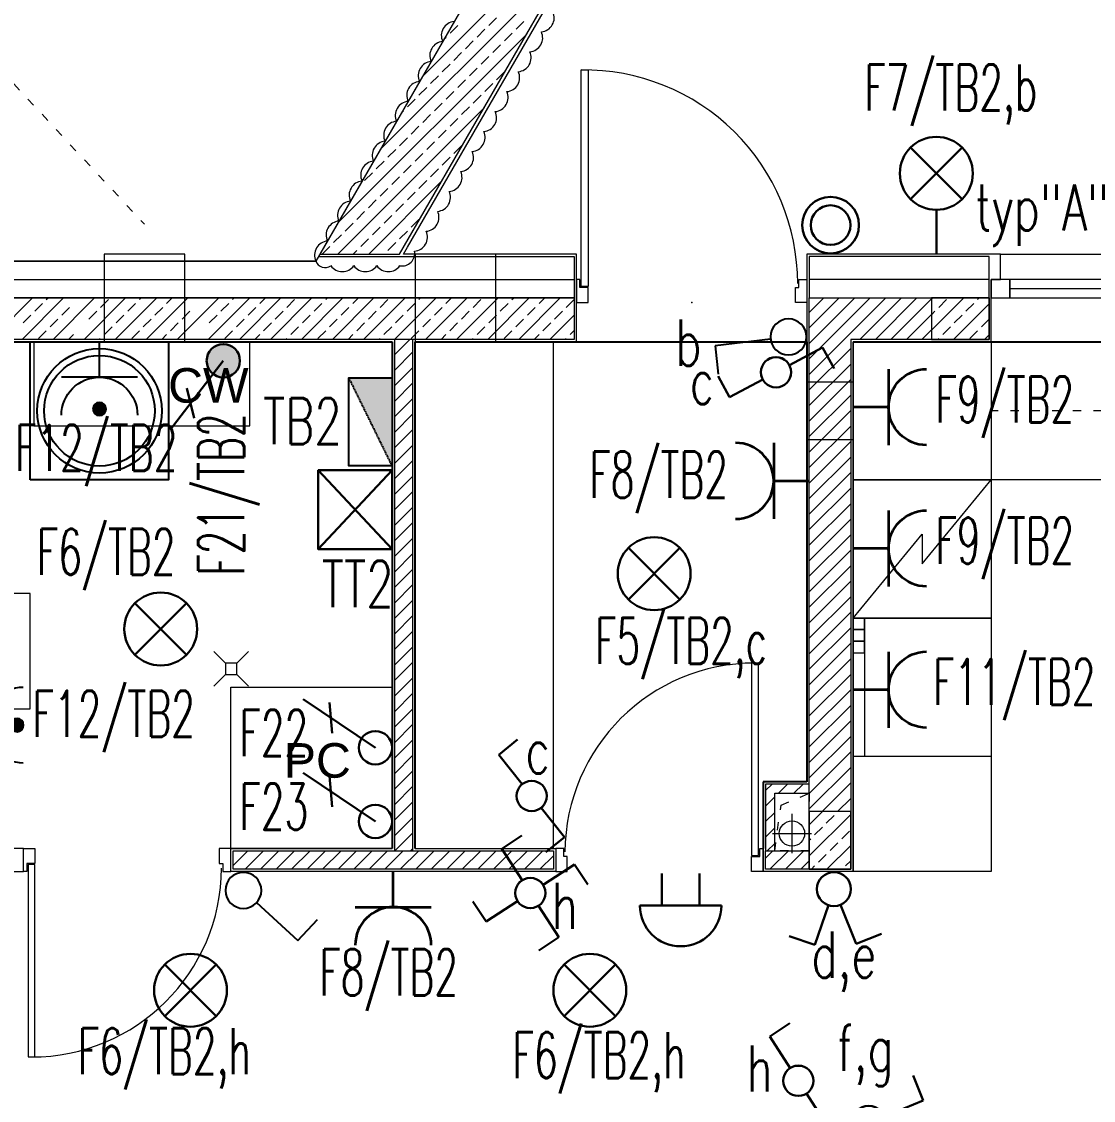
# Model space of a CAD drawing. Header units: millimetres. Extents: x 1780 to 154263, y -7240 to 17216.
# Drawn here: x 116337.7 to 116802.8, y 3319.6 to 3788 of the extents above; entities that cross this region are included whole.
import ezdxf

# ---------------------------------------------------------------- set-up
doc = ezdxf.new("R2010")
doc.units = ezdxf.units.MM
doc.linetypes.add('ACAD_ISO03W100', pattern=[30, 12, -18])
doc.linetypes.add('DASHED2', pattern=[0.375, 0.25, -0.125])
for name, color, linetype, lineweight in [('2d_SX_aranżacja drukowana', 200, 'Continuous', 5), ('2d_SX_aranżacja niedrukowana', 191, 'Continuous', 5), ('2d_SX_gruba przekroje', 90, 'Continuous', 20), ('2d_SX_instalacje', 200, 'Continuous', 9), ('2d_SX_instalacje szkic - kanalizacja sanitarna', 44, 'Continuous', 5), ('2d_SX_instalacje szkic - wentylacja wywiew', 14, 'Continuous', 5), ('2d_SX_przebicia', 96, 'Continuous', 13), ('2d_SX_stolarka drzwiowa', 211, 'Continuous', 5), ('2d_SX_stolarka okienna', 5, 'Continuous', 5), ('2d_SX_stolarka okznaczenia', 251, 'Continuous', 5), ('2d_SX_szraf', 251, 'Continuous', 0), ('2d_SX_warstwy', 181, 'Continuous', 9), ('2d_SX_widok', 10, 'Continuous', 9), ('SX_PZT_utwardzona', 10, 'Continuous', 9)]:
    doc.layers.add(name, color=color, linetype=linetype, lineweight=lineweight)
doc.layers.add('2d_SX_powierzchnia', color=251, linetype='Continuous', plot=False)
doc.layers.add('2d_SX_rewizja 18 września', color=210, linetype='Continuous')
doc.layers.add('60 instalacje elektryka', color=10, linetype='Continuous')
doc.layers.add('2d_SX_zmiany względem PnB', color=7, linetype='Continuous', lineweight=15, true_color=0x0f4bff)
doc.styles.add('OPIS', font='simplex.shx', dxfattribs={"width": 0.7, "height": 4})
doc.linetypes.add('ZIGZAG', pattern='A,0.00254,-5.08,[131,ltypeshp.shx,S=5.08,R=0,X=-5.08,Y=0],-10.16,[131,ltypeshp.shx,S=5.08,R=180,X=5.08,Y=0],-5.08', length=20.32254)

# ---------------------------------------------------------------- blocks, each defined once
blk = doc.blocks.new('PDKLD B2')
at = {"color": 8}
blk.add_line((108707.88, -12637.1), (108767.88, -12637.1), dxfattribs=at)
blk.add_lwpolyline([(108707.88, -12697.1), (108707.88, -12637.1), (108767.88, -12637.1), (108767.88, -12697.1), (108707.88, -12697.1)], close=True, dxfattribs=at)
for radius in [27, 24]:
    blk.add_circle((108737.88, -12667.1), radius, dxfattribs=at)
at = {"layer": '2d_SX_aranżacja drukowana', "color": 8, "ltscale": 5}
for p, q in [((108803.15, -12637.1), (108709.45, -12637.1)), ((108709.45, -12637.1), (108709.45, -12673.6)), ((108803.15, -12673.6), (108803.15, -12637.1)), ((108709.45, -12673.6), (108803.15, -12673.6)), ((108864.88, -12777.1), (108864.88, -12697.1)), ((108864.88, -12777.1), (108864.88, -12697.1)), ((109064.88, -12757.1), (109064.88, -12762.1)), ((109069.88, -12757.1), (109064.88, -12757.1)), ((109064.88, -12757.1), (109069.88, -12757.1)), ((109064.88, -12817.1), (109064.88, -12757.1)), ((109064.88, -12757.1), (109124.88, -12757.1)), ((109069.88, -12762.1), (109069.88, -12757.1)), ((109069.88, -12757.1), (109069.88, -12817.1)), ((109124.88, -12757.1), (109124.88, -12817.1)), ((109064.88, -12762.1), (109064.88, -12767.1)), ((109069.88, -12762.1), (109064.88, -12762.1)), ((109064.88, -12762.1), (109069.88, -12762.1)), ((109069.88, -12767.1), (109069.88, -12762.1)), ((109064.88, -12767.1), (109064.88, -12772.1)), ((109069.88, -12767.1), (109064.88, -12767.1)), ((109064.88, -12767.1), (109069.88, -12767.1)), ((109069.88, -12772.1), (109069.88, -12767.1)), ((109064.88, -12772.1), (109069.88, -12772.1)), ((108794.88, -12857.1), (108794.88, -12787.1)), ((108794.88, -12787.1), (108864.88, -12787.1)), ((108864.88, -12787.1), (108864.88, -12857.1)), ((108864.88, -12787.1), (108864.88, -12857.1)), ((108864.88, -12787.1), (108864.88, -12857.1)), ((109124.88, -12817.1), (109064.88, -12817.1)), ((108864.88, -12857.1), (108794.88, -12857.1)), ((108864.88, -12857.1), (108794.88, -12857.1)), ((108864.88, -12857.1), (108794.88, -12857.1))]:
    blk.add_line(p, q, dxfattribs=at)
at = {"layer": '2d_SX_aranżacja drukowana', "color": 8}
for p, q in [((109064.88, -12867.1), (109064.88, -12637.1)), ((109064.88, -12637.1), (109124.88, -12637.1)), ((109064.88, -12697.1), (109064.88, -12637.1)), ((109064.88, -12637.1), (109484.88, -12637.1)), ((109064.88, -12697.1), (109064.88, -12637.1)), ((109064.88, -12637.1), (109484.88, -12637.1)), ((109124.88, -12637.1), (109124.88, -12867.1)), ((109424.88, -12697.1), (109064.88, -12697.1)), ((109424.88, -12697.1), (109064.88, -12697.1)), ((109064.88, -12697.1), (109124.88, -12697.1)), ((109064.88, -12757.1), (109064.88, -12697.1)), ((109094.88, -12733.5), (109124.88, -12697.1)), ((109124.88, -12697.1), (109124.88, -12757.1)), ((109064.88, -12757.1), (109094.88, -12720.7)), ((109094.88, -12720.7), (109094.88, -12733.5)), ((109124.88, -12757.1), (109064.88, -12757.1)), ((109124.88, -12867.1), (109064.88, -12867.1))]:
    blk.add_line(p, q, dxfattribs=at)
at = {"layer": '2d_SX_aranżacja drukowana', "color": 8, "linetype": 'ACAD_ISO03W100', "ltscale": 0.3}
blk.add_line((109424.88, -12667.1), (109124.88, -12667.1), dxfattribs=at)
at = {"layer": '2d_SX_aranżacja drukowana', "color": 8, "ltscale": 5}
blk.add_lwpolyline([(108672.88, -12796.41), (108707.88, -12796.41), (108707.88, -12746.41), (108672.88, -12746.41)], close=True, dxfattribs=at)
at = {"layer": '2d_SX_aranżacja niedrukowana', "color": 8}
for p, q in [((108934.88, -12637.1), (108874.88, -12637.1)), ((108874.88, -12637.1), (108874.88, -12857.1)), ((108934.88, -12857.1), (108934.88, -12637.1)), ((108874.88, -12857.1), (108934.88, -12857.1))]:
    blk.add_line(p, q, dxfattribs=at)
at = {"layer": '2d_SX_gruba przekroje', "color": 8}
for p, q in [((109048.38, -12226.92), (108831.77, -12602.1)), ((108871.61, -12596.08), (109079.88, -12235.36)), ((108869.87, -12599.1), (108871.61, -12596.08)), ((108831.77, -12602.1), (108237.38, -12602.1)), ((108944.88, -12599.1), (108869.87, -12599.1)), ((108944.88, -12637.1), (108944.88, -12599.1)), ((109124.88, -12599.1), (109044.88, -12599.1)), ((109044.88, -12599.1), (109044.88, -12637.1)), ((109128.88, -12599.1), (109124.88, -12599.1)), ((109128.88, -12610.1), (109128.88, -12599.1)), ((109124.88, -12637.1), (109124.88, -12610.1)), ((109124.88, -12610.1), (109128.88, -12610.1)), ((108672.88, -12637.1), (108864.88, -12637.1)), ((108864.88, -12857.1), (108864.88, -12637.1)), ((108864.88, -12857.1), (108864.88, -12637.1)), ((108874.88, -12637.1), (108874.88, -12857.1)), ((108874.88, -12637.1), (108944.88, -12637.1)), ((109044.88, -12637.1), (109044.88, -12637.1)), ((109044.88, -12828.1), (109044.88, -12637.1)), ((109064.88, -12637.1), (109124.88, -12637.1)), ((109064.88, -12637.1), (109064.88, -12857.1)), ((109025.88, -12857.1), (109025.88, -12828.1)), ((109025.88, -12828.1), (109044.88, -12828.1)), ((109025.88, -12857.1), (109025.88, -12828.1)), ((109025.88, -12828.1), (109044.88, -12828.1)), ((108704.88, -12857.1), (108672.88, -12857.1)), ((108704.88, -12867.1), (108704.88, -12857.1)), ((108794.88, -12867.1), (108794.88, -12857.1)), ((108794.88, -12857.1), (108864.88, -12857.1)), ((108794.88, -12857.1), (108864.88, -12857.1)), ((108874.88, -12857.1), (108935.88, -12857.1)), ((108935.88, -12857.1), (108935.88, -12867.1)), ((109025.88, -12867.1), (109025.88, -12857.1)), ((109064.88, -12857.1), (109064.88, -12867.1)), ((108672.88, -12867.1), (108704.88, -12867.1)), ((108935.88, -12867.1), (108794.88, -12867.1)), ((109064.88, -12867.1), (109025.88, -12867.1))]:
    blk.add_line(p, q, dxfattribs=at)
at = {"layer": '2d_SX_instalacje', "color": 8}
for points in [[(108792.52, -12776.62), (108787.52, -12771.62)], [(108797.52, -12776.62), (108802.52, -12771.62)], [(108792.52, -12781.62), (108787.52, -12786.62)], [(108797.52, -12781.62), (108802.52, -12786.62)]]:
    blk.add_lwpolyline(points, dxfattribs=at)
blk.add_lwpolyline([(108797.52, -12781.62), (108797.52, -12776.62), (108792.52, -12776.62), (108792.52, -12781.62)], close=True, dxfattribs=at)
at = {"layer": '2d_SX_instalacje szkic - kanalizacja sanitarna', "color": 8}
for p, q in [((109038.38, -12842.1), (109038.38, -12859.1)), ((109029.88, -12850.6), (109046.88, -12850.6))]:
    blk.add_line(p, q, dxfattribs=at)
blk.add_circle((109038.38, -12850.6), 5.5, dxfattribs=at)
at = {"layer": '2d_SX_instalacje szkic - wentylacja wywiew', "color": 8, "linetype": 'ACAD_ISO03W100', "ltscale": 0.3}
blk.add_line((108283.63, -12077.34), (108757.38, -12586.09), dxfattribs=at)
at = {"layer": '2d_SX_powierzchnia', "color": 8}
for p, q in [((108672.88, -12637.1), (108864.88, -12637.1)), ((108864.88, -12637.1), (108864.88, -12857.1)), ((108864.88, -12637.1), (108864.88, -12857.1)), ((108874.88, -12857.1), (108874.88, -12637.1)), ((108874.88, -12637.1), (109044.88, -12637.1)), ((109044.88, -12637.1), (109044.88, -12828.1)), ((109064.88, -12637.1), (109484.88, -12637.1)), ((109044.88, -12828.1), (109025.88, -12828.1)), ((109025.88, -12828.1), (109025.88, -12857.1))]:
    blk.add_line(p, q, dxfattribs=at)
at = {"layer": '2d_SX_przebicia', "color": 8}
for p, q in [((108774.88, -12599.1), (108739.88, -12599.1)), ((108739.88, -12599.1), (108739.88, -12637.1)), ((108774.88, -12637.1), (108774.88, -12599.1)), ((108909.88, -12599.1), (108874.88, -12599.1)), ((108874.88, -12599.1), (108874.88, -12637.1)), ((108909.88, -12637.1), (108909.88, -12599.1)), ((108739.88, -12637.1), (108774.88, -12637.1)), ((108874.88, -12637.1), (108909.88, -12637.1)), ((109064.88, -12654.6), (109044.88, -12654.6)), ((109044.88, -12654.6), (109044.88, -12679.6)), ((109064.88, -12679.6), (109064.88, -12654.6)), ((109044.88, -12679.6), (109064.88, -12679.6))]:
    blk.add_line(p, q, dxfattribs=at)
at = {"layer": '2d_SX_przebicia', "color": 8, "linetype": 'ACAD_ISO03W100', "ltscale": 0.3}
for p, q in [((109030.88, -12833.1), (109045.88, -12833.1)), ((109030.88, -12858.1), (109030.88, -12833.1)), ((109033.63, -12838.22), (109045.88, -12833.1)), ((109045.88, -12833.1), (109045.88, -12858.1)), ((109030.88, -12858.1), (109033.63, -12838.22)), ((109045.88, -12858.1), (109030.88, -12858.1))]:
    blk.add_line(p, q, dxfattribs=at)
at = {"layer": '2d_SX_stolarka drzwiowa', "color": 8}
for p, q in [((108946.88, -12613.1), (108946.88, -12519.09)), ((108946.88, -12519.09), (108949.88, -12519.09)), ((108946.88, -12613.1), (108946.88, -12519.09)), ((108946.88, -12519.09), (108949.88, -12519.09)), ((108949.88, -12519.09), (108949.88, -12613.1)), ((108949.88, -12519.09), (108949.88, -12613.1)), ((108946.38, -12610.1), (108944.88, -12610.1)), ((108944.88, -12610.1), (108944.88, -12620.1)), ((108946.38, -12610.1), (108944.88, -12610.1)), ((108944.88, -12610.1), (108944.88, -12620.1)), ((108946.38, -12613.6), (108946.38, -12610.1)), ((108946.38, -12613.6), (108946.38, -12610.1)), ((109041.38, -12610.1), (109044.88, -12610.1)), ((109041.38, -12613.6), (109041.38, -12610.1)), ((109041.38, -12610.1), (109044.88, -12610.1)), ((109041.38, -12613.6), (109041.38, -12610.1)), ((109044.88, -12610.1), (109044.88, -12620.1)), ((109044.88, -12610.1), (109044.88, -12620.1)), ((108949.88, -12613.6), (108946.38, -12613.6)), ((108949.88, -12613.6), (108946.38, -12613.6)), ((108949.88, -12613.1), (108946.88, -12613.1)), ((108949.88, -12613.1), (108946.88, -12613.1)), ((108949.88, -12620.1), (108949.88, -12613.6)), ((108949.88, -12620.1), (108949.88, -12613.6)), ((109039.88, -12620.1), (109039.88, -12613.6)), ((109039.88, -12613.6), (109041.38, -12613.6)), ((109039.88, -12620.1), (109039.88, -12613.6)), ((109039.88, -12613.6), (109041.38, -12613.6)), ((108944.88, -12620.1), (108949.88, -12620.1)), ((108944.88, -12620.1), (108949.88, -12620.1)), ((109044.88, -12620.1), (109039.88, -12620.1)), ((109044.88, -12620.1), (109039.88, -12620.1)), ((109023.88, -12776.6), (109020.88, -12776.6)), ((109020.88, -12776.6), (109020.88, -12860.1)), ((109023.88, -12860.1), (109023.88, -12776.6)), ((108704.88, -12867.1), (108704.88, -12857.1)), ((108704.88, -12857.1), (108709.88, -12857.1)), ((108709.88, -12857.1), (108709.88, -12863.6)), ((108794.88, -12857.1), (108789.88, -12857.1)), ((108789.88, -12857.1), (108789.88, -12863.6)), ((108794.88, -12867.1), (108794.88, -12857.1)), ((108939.38, -12857.1), (108935.88, -12857.1)), ((108935.88, -12857.1), (108935.88, -12867.1)), ((108939.38, -12860.6), (108939.38, -12857.1)), ((109020.88, -12860.1), (109023.88, -12860.1)), ((109024.38, -12860.6), (109024.38, -12857.1)), ((109024.38, -12857.1), (109025.88, -12857.1)), ((109025.88, -12857.1), (109025.88, -12867.1)), ((108709.88, -12863.6), (108706.38, -12863.6)), ((108706.38, -12863.6), (108706.38, -12867.1)), ((108706.88, -12864.1), (108706.88, -12947.6)), ((108709.88, -12864.1), (108706.88, -12864.1)), ((108709.88, -12947.6), (108709.88, -12864.1)), ((108789.88, -12863.6), (108791.38, -12863.6)), ((108791.38, -12863.6), (108791.38, -12867.1)), ((108940.88, -12860.6), (108939.38, -12860.6)), ((108940.88, -12867.1), (108940.88, -12860.6)), ((109020.88, -12860.6), (109024.38, -12860.6)), ((109020.88, -12867.1), (109020.88, -12860.6)), ((108706.38, -12867.1), (108704.88, -12867.1)), ((108791.38, -12867.1), (108794.88, -12867.1)), ((108935.88, -12867.1), (108940.88, -12867.1)), ((109025.88, -12867.1), (109020.88, -12867.1)), ((108706.88, -12947.6), (108709.88, -12947.6))]:
    blk.add_line(p, q, dxfattribs=at)
at = {"layer": '2d_SX_stolarka okienna', "color": 8}
for p, q in [((109132.88, -12610.1), (109124.88, -12610.1)), ((109124.88, -12610.1), (109124.88, -12618.1)), ((109132.88, -12618.1), (109132.88, -12610.1)), ((109326.88, -12610.1), (109132.88, -12610.1)), ((109132.88, -12610.1), (109132.88, -12618.1)), ((109326.88, -12614.1), (109132.88, -12614.1)), ((109124.88, -12618.1), (109132.88, -12618.1)), ((109124.88, -12618.1), (109124.88, -12618.1)), ((109132.88, -12618.1), (109326.88, -12618.1))]:
    blk.add_line(p, q, dxfattribs=at)
at = {"layer": '2d_SX_stolarka okznaczenia', "color": 8}
for centre, radius, start, end in [((108948.02, -12611.94), 92.85, 0.0596, 90.7068), ((108948.02, -12611.94), 92.85, 0.0596, 90.7068), ((109022.3, -12859.02), 82.43, 89.9492, 179.7025), ((108708.45, -12865.17), 82.43, 269.9492, 359.7025)]:
    blk.add_arc(centre, radius, start, end, dxfattribs=at)
blk.add_point((108994.88, -12620.1), dxfattribs=at)
blk.add_point((108994.88, -12620.1), dxfattribs=at)
at = {"layer": '2d_SX_szraf', "color": 8, "linetype": 'Continuous'}
for p, q in [((108878.14, -12521.77), (108960.1, -12439.81)), ((108859.74, -12553.64), (108941.7, -12471.68)), ((108906.84, -12499.81), (108910.21, -12496.44)), ((108918.63, -12501.49), (108921.99, -12498.12)), ((108841.34, -12585.51), (108923.3, -12503.55)), ((108890, -12503.18), (108893.37, -12499.81)), ((108901.79, -12504.86), (108905.15, -12501.49)), ((108913.57, -12506.54), (108916.94, -12503.18)), ((108887.34, -12505.83), (108888.32, -12504.86)), ((108896.74, -12509.91), (108900.1, -12506.54)), ((108908.52, -12511.59), (108911.89, -12508.23)), ((108891.68, -12514.96), (108895.05, -12511.59)), ((108903.47, -12516.65), (108906.84, -12513.28)), ((108886.63, -12520.01), (108890, -12516.65)), ((108898.42, -12521.7), (108901.79, -12518.33)), ((108881.58, -12525.07), (108884.95, -12521.7)), ((108910.21, -12523.38), (108913.57, -12520.01)), ((108876.53, -12530.12), (108879.9, -12526.75)), ((108893.37, -12526.75), (108896.74, -12523.38)), ((108905.15, -12528.43), (108908.52, -12525.07)), ((108871.48, -12535.17), (108874.85, -12531.8)), ((108888.32, -12531.8), (108891.68, -12528.43)), ((108900.1, -12533.48), (108903.47, -12530.12)), ((108841.25, -12599.07), (108904.9, -12535.42)), ((108868.94, -12537.7), (108869.8, -12536.85)), ((108883.27, -12536.85), (108886.63, -12533.48)), ((108895.05, -12538.54), (108898.42, -12535.17)), ((108878.21, -12541.9), (108881.58, -12538.54)), ((108890, -12543.59), (108893.37, -12540.22)), ((108873.16, -12546.95), (108876.53, -12543.59)), ((108884.95, -12548.64), (108888.32, -12545.27)), ((108868.11, -12552.01), (108871.48, -12548.64)), ((108879.9, -12553.69), (108883.27, -12550.32)), ((108863.06, -12557.06), (108866.43, -12553.69)), ((108874.85, -12558.74), (108878.21, -12555.37)), ((108891.68, -12555.37), (108895.05, -12552.01)), ((108858.01, -12562.11), (108861.38, -12558.74)), ((108869.8, -12563.79), (108873.16, -12560.42)), ((108886.63, -12560.42), (108890, -12557.06)), ((108852.96, -12567.16), (108856.32, -12563.79)), ((108881.58, -12565.48), (108884.95, -12562.11)), ((108850.54, -12569.58), (108851.27, -12568.84)), ((108854.71, -12599.08), (108886.5, -12567.29)), ((108864.74, -12568.84), (108868.11, -12565.48)), ((108876.53, -12570.53), (108879.9, -12567.16)), ((108859.69, -12573.9), (108863.06, -12570.53)), ((108871.48, -12575.58), (108874.85, -12572.21)), ((108854.64, -12578.95), (108858.01, -12575.58)), ((108866.43, -12580.63), (108869.8, -12577.26)), ((108849.59, -12584), (108852.96, -12580.63)), ((108861.38, -12585.68), (108864.74, -12582.31)), ((108844.54, -12589.05), (108847.91, -12585.68)), ((108856.32, -12590.73), (108859.69, -12587.37)), ((108873.16, -12587.37), (108876.53, -12584)), ((108839.49, -12594.1), (108842.85, -12590.73)), ((108851.27, -12595.78), (108854.64, -12592.42)), ((108868.11, -12592.42), (108871.48, -12589.05)), ((108834.52, -12599.07), (108837.8, -12595.78)), ((108847.98, -12599.08), (108849.59, -12597.47)), ((108863.06, -12597.47), (108866.43, -12594.1)), ((108690.83, -12636.1), (108708.83, -12618.1)), ((108704.3, -12636.1), (108722.3, -12618.1)), ((108709.77, -12623.89), (108713.13, -12620.53)), ((108714.82, -12618.84), (108715.56, -12618.1)), ((108717.77, -12636.1), (108735.77, -12618.1)), ((108731.24, -12636.1), (108749.24, -12618.1)), ((108738.39, -12622.21), (108741.76, -12618.84)), ((108744.71, -12636.1), (108762.71, -12618.1)), ((108750.18, -12623.89), (108753.55, -12620.53)), ((108755.23, -12618.84), (108755.98, -12618.1)), ((108758.18, -12636.1), (108776.18, -12618.1)), ((108767.02, -12620.53), (108769.45, -12618.1)), ((108771.65, -12636.1), (108789.65, -12618.1)), ((108785.12, -12636.1), (108803.12, -12618.1)), ((108790.59, -12623.89), (108793.96, -12620.53)), ((108795.64, -12618.84), (108796.39, -12618.1)), ((108798.59, -12636.1), (108816.59, -12618.1)), ((108807.43, -12620.53), (108809.86, -12618.1)), ((108812.06, -12636.1), (108830.06, -12618.1)), ((108819.21, -12622.21), (108822.58, -12618.84)), ((108825.53, -12636.1), (108843.53, -12618.1)), ((108831, -12623.89), (108834.37, -12620.53)), ((108836.05, -12618.84), (108836.8, -12618.1)), ((108839, -12636.1), (108857, -12618.1)), ((108847.84, -12620.53), (108850.27, -12618.1)), ((108852.47, -12636.1), (108870.47, -12618.1)), ((108859.63, -12622.21), (108862.99, -12618.84)), ((108865.94, -12636.1), (108883.94, -12618.1)), ((108871.41, -12623.89), (108874.78, -12620.53)), ((108876.46, -12618.84), (108877.21, -12618.1)), ((108879.41, -12636.1), (108897.41, -12618.1)), ((108888.25, -12620.53), (108890.68, -12618.1)), ((108892.88, -12636.1), (108910.88, -12618.1)), ((108900.04, -12622.21), (108903.4, -12618.84)), ((108906.35, -12636.1), (108924.35, -12618.1)), ((108911.82, -12623.89), (108915.19, -12620.53)), ((108916.87, -12618.84), (108917.62, -12618.1)), ((108919.83, -12636.1), (108937.83, -12618.1)), ((108928.66, -12620.53), (108931.09, -12618.1)), ((108940.45, -12622.21), (108943.81, -12618.84)), ((109045.88, -12624.38), (109052.16, -12618.1)), ((109045.88, -12631.12), (109058.9, -12618.1)), ((109045.88, -12637.85), (109065.63, -12618.1)), ((109045.88, -12644.59), (109072.37, -12618.1)), ((109045.88, -12651.32), (109079.1, -12618.1)), ((109067.84, -12636.1), (109085.84, -12618.1)), ((109074.57, -12636.1), (109092.57, -12618.1)), ((109081.31, -12636.1), (109098.88, -12618.53)), ((109098.88, -12618.69), (109099.47, -12618.1)), ((109098.88, -12632.16), (109112.94, -12618.1)), ((109102.09, -12622.21), (109105.46, -12618.84)), ((109108.41, -12636.1), (109123.88, -12620.63)), ((109113.88, -12623.89), (109117.25, -12620.53)), ((109118.93, -12618.84), (109119.68, -12618.1)), ((108704.72, -12628.94), (108708.08, -12625.58)), ((108721.55, -12625.58), (108724.92, -12622.21)), ((108733.34, -12627.26), (108736.71, -12623.89)), ((108745.13, -12628.94), (108748.49, -12625.58)), ((108761.96, -12625.58), (108765.33, -12622.21)), ((108773.75, -12627.26), (108777.12, -12623.89)), ((108785.54, -12628.94), (108788.91, -12625.58)), ((108802.38, -12625.58), (108805.74, -12622.21)), ((108814.16, -12627.26), (108817.53, -12623.89)), ((108825.95, -12628.94), (108829.32, -12625.58)), ((108842.79, -12625.58), (108846.15, -12622.21)), ((108854.57, -12627.26), (108857.94, -12623.89)), ((108866.36, -12628.94), (108869.73, -12625.58)), ((108883.2, -12625.58), (108886.57, -12622.21)), ((108894.98, -12627.26), (108898.35, -12623.89)), ((108906.77, -12628.94), (108910.14, -12625.58)), ((108923.61, -12625.58), (108926.98, -12622.21)), ((108933.3, -12636.1), (108943.88, -12625.52)), ((108935.4, -12627.26), (108938.76, -12623.89)), ((109088.04, -12636.1), (109098.88, -12625.27)), ((109098.88, -12625.43), (109100.41, -12623.89)), ((109108.83, -12628.94), (109112.19, -12625.58)), ((108716.5, -12630.63), (108719.87, -12627.26)), ((108740.08, -12634), (108743.44, -12630.63)), ((108756.91, -12630.63), (108760.28, -12627.26)), ((108768.7, -12632.31), (108772.07, -12628.94)), ((108797.32, -12630.63), (108800.69, -12627.26)), ((108809.11, -12632.31), (108812.48, -12628.94)), ((108820.9, -12634), (108824.27, -12630.63)), ((108837.74, -12630.63), (108841.1, -12627.26)), ((108849.52, -12632.31), (108852.89, -12628.94)), ((108861.31, -12634), (108864.68, -12630.63)), ((108878.15, -12630.63), (108881.51, -12627.26)), ((108889.93, -12632.31), (108893.3, -12628.94)), ((108901.72, -12634), (108905.09, -12630.63)), ((108918.56, -12630.63), (108921.93, -12627.26)), ((108930.34, -12632.31), (108933.71, -12628.94)), ((109103.78, -12634), (109107.14, -12630.63)), ((109120.61, -12630.63), (109123.88, -12627.37)), ((108711.45, -12635.68), (108714.82, -12632.31)), ((108724.5, -12636.1), (108726.6, -12634)), ((108751.86, -12635.68), (108755.23, -12632.31)), ((108764.92, -12636.1), (108767.02, -12634)), ((108792.27, -12635.68), (108795.64, -12632.31)), ((108805.33, -12636.1), (108807.43, -12634)), ((108832.68, -12635.68), (108836.05, -12632.31)), ((108845.74, -12636.1), (108847.84, -12634)), ((108873.1, -12635.68), (108876.46, -12632.31)), ((108886.15, -12636.1), (108888.25, -12634)), ((108913.51, -12635.68), (108916.87, -12632.31)), ((108926.56, -12636.1), (108928.66, -12634)), ((108942.13, -12634), (108943.88, -12632.25)), ((109094.78, -12636.1), (109098.88, -12632)), ((109115.56, -12635.68), (109118.93, -12632.31)), ((109121.88, -12636.1), (109123.88, -12634.1)), ((108737.98, -12636.1), (108738.39, -12635.68)), ((108818.8, -12636.1), (108819.21, -12635.68)), ((108859.21, -12636.1), (108859.63, -12635.68)), ((108865.88, -12642.79), (108872.57, -12636.1)), ((108899.62, -12636.1), (108900.04, -12635.68)), ((108940.03, -12636.1), (108940.45, -12635.68)), ((109045.88, -12658.06), (109063.88, -12640.06)), ((109101.68, -12636.1), (109102.09, -12635.68)), ((108865.88, -12649.53), (108873.88, -12641.53)), ((108865.88, -12656.26), (108873.88, -12648.26)), ((109045.88, -12664.79), (109063.88, -12646.79)), ((109045.88, -12671.53), (109063.88, -12653.53)), ((108865.88, -12663), (108873.88, -12655)), ((108865.88, -12669.73), (108873.88, -12661.73)), ((109045.88, -12678.27), (109063.88, -12660.27)), ((109045.88, -12685), (109063.88, -12667)), ((108865.88, -12676.47), (108873.88, -12668.47)), ((108865.88, -12683.2), (108873.88, -12675.2)), ((109045.88, -12691.74), (109063.88, -12673.74)), ((108865.88, -12689.94), (108873.88, -12681.94)), ((109045.88, -12698.47), (109063.88, -12680.47)), ((108865.88, -12696.67), (108873.88, -12688.67)), ((109045.88, -12705.21), (109063.88, -12687.21)), ((108865.88, -12703.41), (108873.88, -12695.41)), ((109045.88, -12711.94), (109063.88, -12693.94)), ((109045.88, -12718.68), (109063.88, -12700.68)), ((108865.88, -12710.14), (108873.88, -12702.14)), ((108865.88, -12716.88), (108873.88, -12708.88)), ((109045.88, -12725.41), (109063.88, -12707.41)), ((109045.88, -12732.15), (109063.88, -12714.15)), ((108865.88, -12723.61), (108873.88, -12715.61)), ((108865.88, -12730.35), (108873.88, -12722.35)), ((109045.88, -12738.88), (109063.88, -12720.88)), ((108865.88, -12737.08), (108873.88, -12729.08)), ((109045.88, -12745.62), (109063.88, -12727.62)), ((108865.88, -12743.82), (108873.88, -12735.82)), ((109045.88, -12752.35), (109063.88, -12734.35)), ((108865.88, -12750.55), (108873.88, -12742.55)), ((109045.88, -12759.09), (109063.88, -12741.09)), ((109045.88, -12765.82), (109063.88, -12747.82)), ((108865.88, -12757.29), (108873.88, -12749.29)), ((108865.88, -12764.02), (108873.88, -12756.02)), ((109045.88, -12772.56), (109063.88, -12754.56)), ((109045.88, -12779.29), (109063.88, -12761.29)), ((108865.88, -12770.76), (108873.88, -12762.76)), ((108865.88, -12777.5), (108873.88, -12769.5)), ((109045.88, -12786.03), (109063.88, -12768.03)), ((109045.88, -12792.76), (109063.88, -12774.76)), ((108865.88, -12784.23), (108873.88, -12776.23)), ((108865.88, -12790.97), (108873.88, -12782.97)), ((109045.88, -12799.5), (109063.88, -12781.5)), ((108865.88, -12797.7), (108873.88, -12789.7)), ((109045.88, -12806.23), (109063.88, -12788.23)), ((108865.88, -12804.44), (108873.88, -12796.44)), ((109045.88, -12812.97), (109063.88, -12794.97)), ((108865.88, -12811.17), (108873.88, -12803.17)), ((109045.88, -12819.7), (109063.88, -12801.7)), ((109045.88, -12826.44), (109063.88, -12808.44)), ((108865.88, -12817.91), (108873.88, -12809.91)), ((108865.88, -12824.64), (108873.88, -12816.64)), ((109045.88, -12833.17), (109063.88, -12815.17)), ((109045.88, -12839.91), (109063.88, -12821.91)), ((108865.88, -12831.38), (108873.88, -12823.38)), ((108865.88, -12838.11), (108873.88, -12830.11)), ((109026.88, -12831.97), (109029.75, -12829.1)), ((109032.48, -12833.1), (109036.48, -12829.1)), ((109039.22, -12833.1), (109043.22, -12829.1)), ((109051.42, -12841.1), (109063.88, -12828.65)), ((109026.88, -12838.7), (109030.88, -12834.7)), ((109058.16, -12841.1), (109063.88, -12835.38)), ((108865.88, -12844.85), (108873.88, -12836.85)), ((109026.88, -12845.44), (109030.88, -12841.44)), ((109045.88, -12846.81), (109051.58, -12841.1)), ((109058.31, -12841.1), (109058.32, -12841.1)), ((108865.88, -12851.58), (108873.88, -12843.58)), ((109045.88, -12860.28), (109063.88, -12842.28)), ((109053.26, -12846.15), (109056.63, -12842.79)), ((108866.1, -12858.1), (108873.88, -12850.32)), ((109026.88, -12852.17), (109030.88, -12848.17)), ((109048.21, -12851.21), (109051.58, -12847.84)), ((109060, -12852.89), (109063.36, -12849.52)), ((109027.69, -12858.1), (109030.88, -12854.91)), ((109045.88, -12853.54), (109046.53, -12852.89)), ((109054.95, -12857.94), (109058.31, -12854.57)), ((108795.88, -12864.53), (108802.31, -12858.1)), ((108801.05, -12866.1), (108809.05, -12858.1)), ((108807.78, -12866.1), (108815.78, -12858.1)), ((108814.52, -12866.1), (108822.52, -12858.1)), ((108821.25, -12866.1), (108829.25, -12858.1)), ((108827.99, -12866.1), (108835.99, -12858.1)), ((108834.72, -12866.1), (108842.72, -12858.1)), ((108841.46, -12866.1), (108849.46, -12858.1)), ((108848.2, -12866.1), (108856.2, -12858.1)), ((108854.93, -12866.1), (108862.93, -12858.1)), ((108861.67, -12866.1), (108869.67, -12858.1)), ((108868.4, -12866.1), (108876.4, -12858.1)), ((108872.83, -12858.1), (108873.88, -12857.05)), ((108875.14, -12866.1), (108883.14, -12858.1)), ((108881.87, -12866.1), (108889.87, -12858.1)), ((108888.61, -12866.1), (108896.61, -12858.1)), ((108895.34, -12866.1), (108903.34, -12858.1)), ((108902.08, -12866.1), (108910.08, -12858.1)), ((108908.81, -12866.1), (108916.81, -12858.1)), ((108915.55, -12866.1), (108923.55, -12858.1)), ((108922.28, -12866.1), (108930.28, -12858.1)), ((109026.88, -12861.3), (109030.08, -12858.1)), ((109028.81, -12866.1), (109036.81, -12858.1)), ((109035.55, -12866.1), (109043.55, -12858.1)), ((109049.89, -12862.99), (109053.26, -12859.63)), ((109053.53, -12866.1), (109063.88, -12855.75)), ((108929.02, -12866.1), (108934.88, -12860.24)), ((109042.28, -12866.1), (109045.88, -12862.5)), ((109046.79, -12866.1), (109048.21, -12864.68)), ((109061.68, -12864.68), (109063.88, -12862.48))]:
    blk.add_line(p, q, dxfattribs=at)
at = {"layer": '2d_SX_szraf', "color": 8, "linetype": 'ZIGZAG'}
for p, q in [((108237.38, -12610.1), (108943.88, -12610.1)), ((109123.88, -12610.1), (109045.88, -12610.1)), ((109123.88, -12610.1), (109045.88, -12610.1))]:
    blk.add_line(p, q, dxfattribs=at)
at = {"layer": '2d_SX_warstwy', "color": 8}
for p, q in [((109048.38, -12226.92), (108833.52, -12599.07)), ((108868.14, -12599.09), (109078.38, -12234.95)), ((108237.38, -12602.1), (108831.77, -12602.1)), ((108832.92, -12600.1), (108943.88, -12600.1)), ((108833.52, -12599.07), (108868.14, -12599.09)), ((108943.88, -12600.1), (108943.88, -12618.1)), ((109123.88, -12600.1), (109045.88, -12600.1)), ((109045.88, -12600.1), (109045.88, -12618.1)), ((109123.88, -12600.1), (109045.88, -12600.1)), ((109045.88, -12600.1), (109045.88, -12618.1)), ((109123.88, -12618.1), (109123.88, -12600.1)), ((109123.88, -12618.1), (109123.88, -12600.1)), ((108943.88, -12618.1), (108237.38, -12618.1)), ((108238.88, -12618.1), (108943.88, -12618.1)), ((108943.88, -12618.1), (108943.88, -12636.1)), ((109045.88, -12618.1), (109123.88, -12618.1)), ((109045.88, -12618.1), (109123.88, -12618.1)), ((109045.88, -12636.1), (109045.88, -12618.1)), ((109045.88, -12618.1), (109123.88, -12618.1)), ((109123.88, -12618.1), (109098.88, -12618.1)), ((109098.88, -12618.1), (109098.88, -12636.1)), ((109123.88, -12636.1), (109123.88, -12618.1)), ((109123.88, -12618.1), (109123.88, -12636.1)), ((108943.88, -12636.1), (108257.88, -12636.1)), ((108873.88, -12636.1), (108865.88, -12636.1)), ((108865.88, -12636.1), (108865.88, -12858.1)), ((108873.88, -12858.1), (108873.88, -12636.1)), ((109045.88, -12636.1), (109045.88, -12636.1)), ((109045.88, -12866.1), (109045.88, -12636.1)), ((109123.88, -12636.1), (109063.88, -12636.1)), ((109063.88, -12636.1), (109063.88, -12866.1)), ((109098.88, -12636.1), (109123.88, -12636.1)), ((109045.88, -12829.1), (109026.88, -12829.1)), ((109026.88, -12829.1), (109026.88, -12858.1)), ((109045.88, -12833.1), (109045.88, -12829.1)), ((109030.88, -12858.1), (109030.88, -12833.1)), ((109030.88, -12833.1), (109045.88, -12833.1)), ((109063.88, -12841.1), (109045.88, -12841.1)), ((109045.88, -12841.1), (109045.88, -12866.1)), ((109063.88, -12866.1), (109063.88, -12841.1)), ((108795.88, -12866.1), (108795.88, -12858.1)), ((108795.88, -12858.1), (108934.88, -12858.1)), ((108865.88, -12858.1), (108873.88, -12858.1)), ((108934.88, -12858.1), (108934.88, -12866.1)), ((109026.88, -12858.1), (109030.88, -12858.1)), ((109026.88, -12866.1), (109026.88, -12858.1)), ((109026.88, -12858.1), (109045.88, -12858.1)), ((109045.88, -12858.1), (109045.88, -12866.1)), ((108934.88, -12866.1), (108795.88, -12866.1)), ((109045.88, -12866.1), (109026.88, -12866.1)), ((109045.88, -12866.1), (109063.88, -12866.1)), ((109063.88, -12866.1), (109045.88, -12866.1))]:
    blk.add_line(p, q, dxfattribs=at)
at = {"layer": '2d_SX_widok', "color": 8, "ltscale": 0.5}
for p, q in [((109128.88, -12599.1), (109420.88, -12599.1)), ((109424.88, -12637.1), (109124.88, -12637.1)), ((109124.88, -12637.1), (109124.88, -12637.1))]:
    blk.add_line(p, q, dxfattribs=at)
at = {"layer": '2d_SX_zmiany względem PnB', "color": 8}
for centre, radius, start, end in [((108929.11, -12496.49), 6.1, 275, 25), ((108892.32, -12504.21), 6.1, 95, 205), ((108924.11, -12505.15), 6.1, 275, 25), ((108887.32, -12512.87), 6.1, 95, 205), ((108919.11, -12513.81), 6.1, 275, 25), ((108882.32, -12521.53), 6.1, 95, 205), ((108914.11, -12522.47), 6.1, 275, 25), ((108877.32, -12530.19), 6.1, 95, 205), ((108909.11, -12531.13), 6.1, 275, 25), ((108872.32, -12538.85), 6.1, 95, 205), ((108867.32, -12547.51), 6.1, 95, 205), ((108904.11, -12539.79), 6.1, 275, 25), ((108899.11, -12548.45), 6.1, 275, 25), ((108862.32, -12556.17), 6.1, 95, 205), ((108894.11, -12557.11), 6.1, 275, 25), ((108857.32, -12564.83), 6.1, 95, 205), ((108889.11, -12565.77), 6.1, 275, 25), ((108852.32, -12573.49), 6.1, 95, 205), ((108884.11, -12574.43), 6.1, 275, 25), ((108847.32, -12582.15), 6.1, 95, 205), ((108879.11, -12583.09), 6.1, 275, 25), ((108842.32, -12590.81), 6.1, 95, 205), ((108874.11, -12591.75), 6.1, 275, 25), ((108837.32, -12599.47), 6.1, 95, 205), ((108869.26, -12598.73), 5.46, 259.4323, 9.4323), ((108835.74, -12600.81), 4.14, 197.4793, 307.4793), ((108843.26, -12600.59), 6.1, 215, 325), ((108853.26, -12600.59), 6.1, 215, 325), ((108863.26, -12600.59), 6.1, 215, 325)]:
    blk.add_arc(centre, radius, start, end, dxfattribs=at)
at = {"layer": 'SX_PZT_utwardzona', "color": 8, "ltscale": 0.5}
blk.add_line((108944.88, -12599.1), (108869.87, -12599.1), dxfattribs=at)
blk.add_line((108944.88, -12599.1), (108869.87, -12599.1), dxfattribs=at)
at = {"layer": '60 instalacje elektryka', "lineweight": 15, "char_height": 15, "style": 'OPIS'}
for s, insert, width, attachment_point in [('\\pxql;{\\W1;\\fArial|b0|i0|c238|p34;\\C8;CW}', (108767.69, -12663.77), 46.676, 7), ('\\pxql;{\\W1;\\fArial|b0|i0|c238|p34;\\C8;PC}', (108817.85, -12811.36), 29.1098, 1)]:
    blk.add_mtext(s, dxfattribs=dict(at, insert=insert, width=width, attachment_point=attachment_point))
blk = doc.blocks.new('lampa1')
at = {"layer": '60 instalacje elektryka', "lineweight": 30}
for p, q in [((2045.42, 2946.75), (2067.75, 2924.42)), ((2067.75, 2946.75), (2045.42, 2924.42))]:
    blk.add_line(p, q, dxfattribs=at)
blk.add_circle((2056.58, 2935.58), 15.79, dxfattribs=at)
blk = doc.blocks.new('kinkiet')
at = {"layer": '60 instalacje elektryka', "lineweight": 30}
for p, q in [((-249830.13, -8956.18), (-249807.78, -8978.54)), ((-249830.13, -8978.54), (-249807.78, -8956.18)), ((-249834.76, -8967.36), (-249854.04, -8967.36))]:
    blk.add_line(p, q, dxfattribs=at)
blk.add_circle((-249818.96, -8967.36), 15.81, dxfattribs=at)
blk = doc.blocks.new('gniazdo')
at = {"layer": '60 instalacje elektryka', "lineweight": 35}
for p, q in [((1911.132, 1039.393), (1911.132, 1043.76)), ((1911.132, 1041.576), (1909.09, 1041.576))]:
    blk.add_line(p, q, dxfattribs=at)
blk.add_arc((1913.316, 1041.576), 2.184, 90, 270, dxfattribs=at)
blk = doc.blocks.new('gniazdo IP44')
at = {"layer": '60 instalacje elektryka'}
h = blk.add_hatch(color=256, dxfattribs=at)
h.dxf.hatch_style = 1
edge = h.paths.add_edge_path()
edge.add_arc((1758.87, 20893.39), 2.87, 0, 360)
at = {"layer": '60 instalacje elektryka', "lineweight": 25}
for p, q in [((1775.37, 20879.59), (1742.37, 20879.59)), ((1758.87, 20879.59), (1758.87, 20864.16))]:
    blk.add_line(p, q, dxfattribs=at)
at = {"layer": '60 instalacje elektryka'}
blk.add_circle((1758.87, 20893.39), 2.87, dxfattribs=at)
at = {"layer": '60 instalacje elektryka', "lineweight": 25}
blk.add_arc((1758.87, 20896.09), 16.5, 180, 0, dxfattribs=at)
blk = doc.blocks.new('przyc dzwon')
at = {"layer": '60 instalacje elektryka', "lineweight": 30}
for radius in [12.29, 8.6]:
    blk.add_circle((1849.39, 2121.08), radius, dxfattribs=at)
blk = doc.blocks.new('jednobiegunowy')
at = {"layer": '60 instalacje elektryka'}
for p, q in [((2190.56, 2793.4), (2200.02, 2802.78)), ((2200.02, 2802.78), (2204.88, 2797.97))]:
    blk.add_line(p, q, dxfattribs=at)
blk.add_circle((2187.5, 2790.37), 4.3, dxfattribs=at)
blk = doc.blocks.new('wyl jednbieg')
at = {"layer": '60 instalacje elektryka', "lineweight": 30}
for p, q in [((2059.79, 3882.77), (2066.28, 3897.38)), ((2066.28, 3897.38), (2075.69, 3893.31))]:
    blk.add_line(p, q, dxfattribs=at)
blk.add_circle((2057.17, 3876.88), 6.45, dxfattribs=at)
blk = doc.blocks.new('schodowy')
blk.add_blockref('wyl jednbieg', (82.33, 4.2))
at = {"rotation": 180}
blk.add_blockref('wyl jednbieg', (4196.68, 7757.96), dxfattribs=at)
blk = doc.blocks.new('swiecznikowy')
at = {"layer": '60 instalacje elektryka', "lineweight": 30}
for p, q in [((2664.24, 2089), (2665.41, 2097.95)), ((2678.19, 2087.04), (2664.24, 2089)), ((2679.06, 2083.14), (2667.28, 2075.42)), ((2667.28, 2075.42), (2672.16, 2067.82))]:
    blk.add_line(p, q, dxfattribs=at)
blk.add_circle((2683.81, 2086.25), 5.68, dxfattribs=at)
blk.add_circle((2683.81, 2086.25), 5.68, dxfattribs=at)
blk = doc.blocks.new('dzwonek')
at = {"layer": '60 instalacje elektryka', "lineweight": 30}
for p, q in [((45521.51, 32173.7), (45521.51, 32180.62)), ((45529.64, 32173.7), (45529.64, 32180.62)), ((45516.72, 32173.7), (45534.43, 32173.7))]:
    blk.add_line(p, q, dxfattribs=at)
blk.add_arc((45525.58, 32173.7), 8.85, 180, 0, dxfattribs=at)
blk = doc.blocks.new('wyp1f1')
at = {"layer": '60 instalacje elektryka', "linetype": 'ByBlock'}
h = blk.add_hatch(color=256, dxfattribs=at)
h.dxf.hatch_style = 1
edge = h.paths.add_edge_path()
edge.add_arc((80631.58, -8730.07), 7.23, 205.9816, 565.9816)
h = blk.add_hatch(color=256, dxfattribs=at)
h.dxf.hatch_style = 1
edge = h.paths.add_edge_path()
edge.add_arc((80631.58, -8730.07), 7.23, 219.5608, 219.5608)
at = {"layer": '60 instalacje elektryka', "linetype": 'ByBlock', "lineweight": 30}
for p, q in [((80668.31, -8739.09), (80631.58, -8730.07)), ((80659.46, -8731.53), (80648.9, -8739.7))]:
    blk.add_line(p, q, dxfattribs=at)
blk.add_circle((80631.58, -8730.07), 7.23, dxfattribs=at)
blk = doc.blocks.new('TB1')
at = {"linetype": 'DASHED2'}
blk.add_hatch(color=1, dxfattribs=at).paths.add_polyline_path([(2274.41, 2644.78), (2237.65, 2626.74), (2237.65, 2644.78)])
at = {"color": 1, "linetype": 'DASHED2'}
for p, q in [((2237.65, 2626.74), (2237.65, 2644.78)), ((2237.65, 2644.78), (2274.41, 2644.78)), ((2274.41, 2644.78), (2237.65, 2626.74))]:
    blk.add_line(p, q, dxfattribs=at)
at = {"color": 1}
blk.add_lwpolyline([(2237.65, 2644.78), (2274.41, 2644.78), (2274.41, 2626.74), (2237.65, 2626.74)], close=True, dxfattribs=at)

msp = doc.modelspace()

# ---------------------------------------------------------------- hatches: boundary and pattern name
at = {"layer": '60 instalacje elektryka', "linetype": 'ByBlock'}
h = msp.add_hatch(color=256, dxfattribs=at)
h.dxf.hatch_style = 1
edge = h.paths.add_edge_path()
edge.add_arc((116491.18, 3472.73), 7.23, 286.2833, 286.2833, ccw=False)
h = msp.add_hatch(color=256, dxfattribs=at)
h.dxf.hatch_style = 1
edge = h.paths.add_edge_path()
edge.add_arc((116491.18, 3440.75), 7.23, 286.2833, 286.2833, ccw=False)

# ---------------------------------------------------------------- linework, layer by layer
at = {"layer": '60 instalacje elektryka', "linetype": 'ByBlock', "lineweight": 30}
for p, q in [((116459.81, 3493.84), (116491.18, 3472.73)), ((116471.35, 3492.38), (116472.41, 3479.06)), ((116459.81, 3461.86), (116491.18, 3440.75)), ((116471.35, 3460.39), (116472.41, 3447.08))]:
    msp.add_line(p, q, dxfattribs=at)
at = {"layer": '60 instalacje elektryka', "lineweight": 30}
msp.add_lwpolyline([(116466.42, 3558.91), (116466.42, 3593.16), (116498.46, 3593.16), (116498.46, 3558.91)], close=True, dxfattribs=at)
msp.add_lwpolyline([(116498.46, 3558.91), (116466.42, 3593.16), (116466.42, 3558.91), (116498.46, 3593.16)], dxfattribs=at)
at = {"layer": '60 instalacje elektryka', "linetype": 'ByBlock', "lineweight": 30}
for centre in [(116491.18, 3472.73), (116491.18, 3440.75)]:
    msp.add_circle(centre, 7.23, dxfattribs=at)

# ---------------------------------------------------------------- block references
at = {"xscale": 1.037316055007232, "yscale": 1.037316055007232, "zscale": 1.037316055007232, "rotation": 269.9999999999998}
msp.add_blockref('TB1', (113754.98, 5954.45), dxfattribs=at)
at = {"layer": '2d_SX_rewizja 18 września'}
msp.add_blockref('PDKLD B2', (7633.58, 16286.09), dxfattribs=at)
at = {"layer": '2d_SX_rewizja 18 września', "rotation": 246.2110796823891}
msp.add_blockref('wyp1f1', (156937.78, 73900.22), dxfattribs=at)
at = {"layer": '60 instalacje elektryka', "xscale": -1}
for name, p, rotation in [('kinkiet', (125701.97, 253541.04), 270), ('gniazdo IP44', (114612.59, 24513.15), 179.9999999999999), ('gniazdo IP44', (95442.3, 1723.71), 270)]:
    msp.add_blockref(name, p, dxfattribs=dict(at, rotation=rotation))
at = {"layer": '60 instalacje elektryka', "rotation": 180}
msp.add_blockref('przyc dzwon', (118538.11, 5820.68), dxfattribs=at)
at = {"layer": '60 instalacje elektryka'}
for name, p, xscale, yscale, zscale, rotation in [('jednobiegunowy', (123117.02, 3613.13), -1.818212235840003, 1.818212235840003, 1.818212235840003, 51.56837899558552), ('schodowy', (112517.24, 1855.03), 1.01853555804, 1.01853555804, 1.01853555804, 322.1007312072893), ('gniazdo', (102272.98, 11490.95), -7.556206694400001, 7.556206694400001, 7.556206694400001, 180), ('gniazdo', (131104.93, 11458.94), 7.556206694400001, 7.556206694400001, 7.556206694400001, 180), ('gniazdo', (102272.98, 11429.61), -7.556206694400001, 7.556206694400001, 7.556206694400001, 180), ('lampa1', (113673.34, 5607.14), 1.0011, 1.0011, 1.0011, 270.0000000000001), ('lampa1', (113459.23, 5583.12), 1.0011, 1.0011, 1.0011, 270.0000000000001), ('gniazdo', (102272.98, 11368.3), -7.556206694400001, 7.556206694400001, 7.556206694400001, 180), ('schodowy', (114065.07, 7214.15), 1.01853555804, 1.01853555804, 1.01853555804, 242.4055776760496), ('schodowy', (114450.09, 7400.9), 1.01853555804, 1.01853555804, 1.01853555804, 236.7113805259474), ('schodowy', (112567.2, 1301.32), 1.01853555804, 1.01853555804, 1.01853555804, 326.7113805259474), ('jednobiegunowy', (112267.34, 8330.08), -1.818212235840003, 1.818212235840003, 1.818212235840003, 182.1696736405854), ('gniazdo', (108628.59, 17844.47), 7.556206694400001, 7.556206694400001, 7.556206694400001, 270.0000000000001), ('swiecznikowy', (118680.6, -518.84), 1.296, 1.296, 1.296, 78.99994544918933), ('lampa1', (113472.14, 5426.29), 1.0011, 1.0011, 1.0011, 270.0000000000001), ('lampa1', (113645.45, 5426.29), 1.0011, 1.0011, 1.0011, 270.0000000000001), ('schodowy', (114566.37, 7319.39), 1.01853555804, 1.01853555804, 1.01853555804, 236.7113805259474), ('swiecznikowy', (120635.45, 5300.34), 1.295999999999999, 1.295999999999999, 1.295999999999999, 168.9999454491893)]:
    msp.add_blockref(name, p, dxfattribs=dict(at, xscale=xscale, yscale=yscale, zscale=zscale, rotation=rotation))
at = {"layer": '60 instalacje elektryka', "xscale": 2, "yscale": 2, "zscale": 2}
msp.add_blockref('dzwonek', (25572.49, -60943.17), dxfattribs=at)

# ---------------------------------------------------------------- texts
at = {"layer": '60 instalacje elektryka', "lineweight": 15, "char_height": 20, "style": 'OPIS'}
for s, insert, width, attachment_point in [('\\pxql;{\\W0.6;F7/TB2,b}', (116703.35, 3769.37), 22.1829, 1), ('\\pxql;typ"A"', (116751.41, 3717.28), 60, 1), ('\\pxql;{\\W0.6;F9/TB2}', (116799.98, 3633.95), 65.7143, 3), ('\\pxql;{\\W0.6;F12/TB2}', (116334.84, 3612.88), 22.1829, 1), ('\\pxql;{\\W0.6;F8/TB2}', (116584.05, 3601.28), 22.1829, 1), ('\\pxql;{\\W0.6;F9/TB2}', (116799.98, 3572.61), 65.7143, 3), ('\\pxql;{\\W0.6;F6/TB2}', (116344.3, 3567.75), 22.1829, 1), ('\\pxql;{\\W0.6;F5/TB2,c}', (116586.55, 3529.1), 22.1829, 1), ('\\pxql;{\\W0.6;F11/TB2}', (116798.89, 3511.3), 65.7143, 3), ('\\pxql;{\\W0.6;F12/TB2}', (116342.44, 3497.45), 22.1829, 1), ('\\pxql;{\\W0.6;F22}', (116432.22, 3489.12), 33.1429, 1), ('\\pxql;{\\W0.6;F23}', (116432.22, 3457.14), 33.1429, 1), ('\\pxql;{\\W0.6;F8/TB2}', (116466.89, 3385.24), 22.1829, 1), ('\\pxql;{\\W0.6;F6/TB2,h}', (116362.11, 3350.97), 22.1829, 1), ('\\pxql;{\\W0.6;F6/TB2,h}', (116550.7, 3349.27), 22.1829, 1)]:
    msp.add_mtext(s, dxfattribs=dict(at, insert=insert, width=width, attachment_point=attachment_point))
at = {"layer": '60 instalacje elektryka', "lineweight": 20, "char_height": 20, "width": 8.2, "attachment_point": 7, "rotation": 360, "style": 'OPIS'}
for s, insert in [('\\pxqr;b', (116624.54, 3638.59)), ('\\pxqr;c', (116630.12, 3621.94)), ('\\pxqr;c', (116558.83, 3461.53)), ('\\pxqr;h', (116570.92, 3394.05)), ('\\pxqr;d,e', (116700.34, 3366.81)), ('\\pxqr;f,g', (116707.93, 3325.78)), ('\\pxqr;h', (116655.47, 3323.52))]:
    msp.add_mtext(s, dxfattribs=dict(at, insert=insert))
at = {"layer": '60 instalacje elektryka', "lineweight": 30, "char_height": 20, "attachment_point": 1, "style": 'OPIS'}
for s, insert, width in [('\\pxql;TB2', (116442.44, 3624.51), 39.3333), ('\\pxql;TT2', (116467.96, 3553.81), 37.3333)]:
    msp.add_mtext(s, dxfattribs=dict(at, insert=insert, width=width))
at = {"layer": '60 instalacje elektryka', "lineweight": 15, "insert": (116414.28, 3547.44), "char_height": 20, "width": 77.1429, "attachment_point": 1, "rotation": 90, "style": 'OPIS'}
msp.add_mtext('\\pxql;{\\W0.6;F21/TB2}', dxfattribs=at)

doc.saveas('drawing.dxf')
